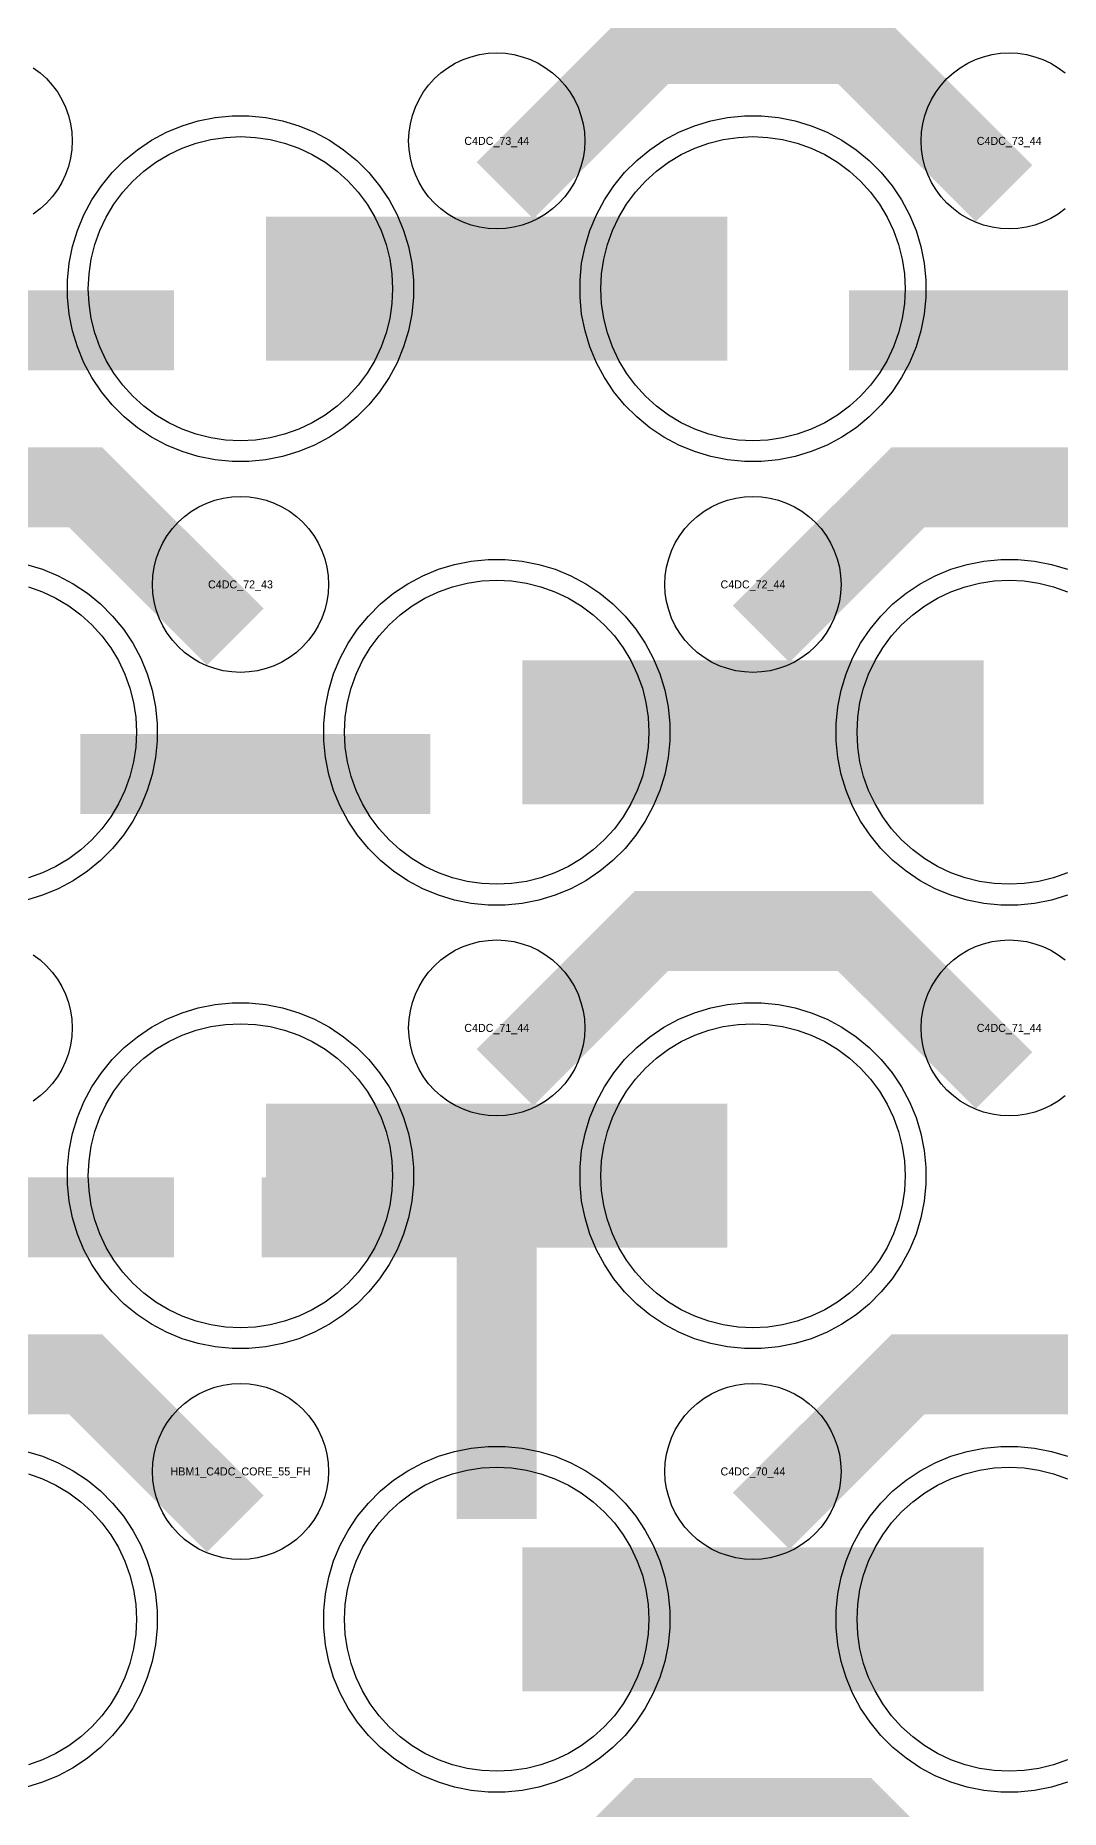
# Model space of a CAD drawing. Extents: x -11880 to 11880, y -14992 to 14992.
# Drawn here: x 1936 to 2256, y -5200 to -4645 of the extents above; entities that cross this region are included whole.
import ezdxf
from ezdxf.enums import TextEntityAlignment as Align

# ---------------------------------------------------------------- set-up
doc = ezdxf.new("R2010")
doc.units = 0
doc.header["$MEASUREMENT"] = 0
for name, color, linetype in [('GDS_775_DT_237', 138, 'CONTINUOUS'), ('RDL1_FS', 34, 'CONTINUOUS'), ('RDL_BS', 160, 'CONTINUOUS')]:
    doc.layers.add(name, color=color, linetype=linetype)

msp = doc.modelspace()

# ---------------------------------------------------------------- linework, layer by layer
at = {"layer": 'RDL1_FS', "color": 241, "true_color": 0xf7abae}
for points in [[(2000, -4771.894), (1995.343, -4771.665), (1990.732, -4770.981), (1986.209, -4769.849), (1981.819, -4768.277), (1977.605, -4766.285), (1973.605, -4763.887), (1969.86, -4761.109), (1966.406, -4757.979), (1963.276, -4754.525), (1960.498, -4750.78), (1958.1, -4746.78), (1956.108, -4742.566), (1954.536, -4738.176), (1953.404, -4733.653), (1952.72, -4729.042), (1952.491, -4724.385), (1952.72, -4719.728), (1953.404, -4715.117), (1954.536, -4710.594), (1956.108, -4706.204), (1958.1, -4701.99), (1960.498, -4697.99), (1963.276, -4694.245), (1966.406, -4690.791), (1969.86, -4687.661), (1973.605, -4684.883), (1977.605, -4682.485), (1981.819, -4680.493), (1986.209, -4678.921), (1990.732, -4677.789), (1995.343, -4677.105), (2000, -4676.876), (2004.657, -4677.105), (2009.268, -4677.789), (2013.791, -4678.921), (2018.181, -4680.493), (2022.395, -4682.485), (2026.395, -4684.883), (2030.14, -4687.661), (2033.594, -4690.791), (2036.724, -4694.245), (2039.502, -4697.99), (2041.9, -4701.99), (2043.892, -4706.204), (2045.464, -4710.594), (2046.596, -4715.117), (2047.28, -4719.728), (2047.509, -4724.385), (2047.28, -4729.042), (2046.596, -4733.653), (2045.464, -4738.176), (2043.892, -4742.566), (2041.9, -4746.78), (2039.502, -4750.78), (2036.724, -4754.525), (2033.594, -4757.979), (2030.14, -4761.109), (2026.395, -4763.887), (2022.395, -4766.285), (2018.181, -4768.277), (2013.791, -4769.849), (2009.268, -4770.981), (2004.657, -4771.665)], [(2160, -4771.894), (2155.343, -4771.665), (2150.732, -4770.981), (2146.209, -4769.849), (2141.819, -4768.277), (2137.605, -4766.285), (2133.605, -4763.887), (2129.86, -4761.109), (2126.406, -4757.979), (2123.276, -4754.525), (2120.498, -4750.78), (2118.1, -4746.78), (2116.108, -4742.566), (2114.536, -4738.176), (2113.404, -4733.653), (2112.72, -4729.042), (2112.491, -4724.385), (2112.72, -4719.728), (2113.404, -4715.117), (2114.536, -4710.594), (2116.108, -4706.204), (2118.1, -4701.99), (2120.498, -4697.99), (2123.276, -4694.245), (2126.406, -4690.791), (2129.86, -4687.661), (2133.605, -4684.883), (2137.605, -4682.485), (2141.819, -4680.493), (2146.209, -4678.921), (2150.732, -4677.789), (2155.343, -4677.105), (2160, -4676.876), (2164.657, -4677.105), (2169.268, -4677.789), (2173.791, -4678.921), (2178.181, -4680.493), (2182.395, -4682.485), (2186.395, -4684.883), (2190.14, -4687.661), (2193.594, -4690.791), (2196.724, -4694.245), (2199.502, -4697.99), (2201.9, -4701.99), (2203.892, -4706.204), (2205.464, -4710.594), (2206.596, -4715.117), (2207.28, -4719.728), (2207.509, -4724.385), (2207.28, -4729.042), (2206.596, -4733.653), (2205.464, -4738.176), (2203.892, -4742.566), (2201.9, -4746.78), (2199.502, -4750.78), (2196.724, -4754.525), (2193.594, -4757.979), (2190.14, -4761.109), (2186.395, -4763.887), (2182.395, -4766.285), (2178.181, -4768.277), (2173.791, -4769.849), (2169.268, -4770.981), (2164.657, -4771.665)], [(2080, -4910.459), (2075.343, -4910.23), (2070.732, -4909.546), (2066.209, -4908.414), (2061.819, -4906.842), (2057.605, -4904.85), (2053.605, -4902.452), (2049.86, -4899.674), (2046.406, -4896.544), (2043.276, -4893.09), (2040.498, -4889.345), (2038.1, -4885.345), (2036.108, -4881.131), (2034.536, -4876.741), (2033.404, -4872.218), (2032.72, -4867.607), (2032.491, -4862.95), (2032.72, -4858.293), (2033.404, -4853.682), (2034.536, -4849.159), (2036.108, -4844.769), (2038.1, -4840.555), (2040.498, -4836.555), (2043.276, -4832.81), (2046.406, -4829.356), (2049.86, -4826.226), (2053.605, -4823.448), (2057.605, -4821.05), (2061.819, -4819.058), (2066.209, -4817.486), (2070.732, -4816.354), (2075.343, -4815.67), (2080, -4815.441), (2084.657, -4815.67), (2089.268, -4816.354), (2093.791, -4817.486), (2098.181, -4819.058), (2102.395, -4821.05), (2106.395, -4823.448), (2110.14, -4826.226), (2113.594, -4829.356), (2116.724, -4832.81), (2119.502, -4836.555), (2121.9, -4840.555), (2123.892, -4844.769), (2125.464, -4849.159), (2126.596, -4853.682), (2127.28, -4858.293), (2127.509, -4862.95), (2127.28, -4867.607), (2126.596, -4872.218), (2125.464, -4876.741), (2123.892, -4881.131), (2121.9, -4885.345), (2119.502, -4889.345), (2116.724, -4893.09), (2113.594, -4896.544), (2110.14, -4899.674), (2106.395, -4902.452), (2102.395, -4904.85), (2098.181, -4906.842), (2093.791, -4908.414), (2089.268, -4909.546), (2084.657, -4910.23)], [(2000, -5049.024), (1995.343, -5048.795), (1990.732, -5048.111), (1986.209, -5046.979), (1981.819, -5045.407), (1977.605, -5043.415), (1973.605, -5041.017), (1969.86, -5038.239), (1966.406, -5035.109), (1963.276, -5031.655), (1960.498, -5027.91), (1958.1, -5023.91), (1956.108, -5019.696), (1954.536, -5015.306), (1953.404, -5010.783), (1952.72, -5006.172), (1952.491, -5001.515), (1952.72, -4996.858), (1953.404, -4992.247), (1954.536, -4987.724), (1956.108, -4983.334), (1958.1, -4979.12), (1960.498, -4975.12), (1963.276, -4971.375), (1966.406, -4967.921), (1969.86, -4964.791), (1973.605, -4962.013), (1977.605, -4959.615), (1981.819, -4957.623), (1986.209, -4956.051), (1990.732, -4954.919), (1995.343, -4954.235), (2000, -4954.006), (2004.657, -4954.235), (2009.268, -4954.919), (2013.791, -4956.051), (2018.181, -4957.623), (2022.395, -4959.615), (2026.395, -4962.013), (2030.14, -4964.791), (2033.594, -4967.921), (2036.724, -4971.375), (2039.502, -4975.12), (2041.9, -4979.12), (2043.892, -4983.334), (2045.464, -4987.724), (2046.596, -4992.247), (2047.28, -4996.858), (2047.509, -5001.515), (2047.28, -5006.172), (2046.596, -5010.783), (2045.464, -5015.306), (2043.892, -5019.696), (2041.9, -5023.91), (2039.502, -5027.91), (2036.724, -5031.655), (2033.594, -5035.109), (2030.14, -5038.239), (2026.395, -5041.017), (2022.395, -5043.415), (2018.181, -5045.407), (2013.791, -5046.979), (2009.268, -5048.111), (2004.657, -5048.795)], [(2160, -5049.024), (2155.343, -5048.795), (2150.732, -5048.111), (2146.209, -5046.979), (2141.819, -5045.407), (2137.605, -5043.415), (2133.605, -5041.017), (2129.86, -5038.239), (2126.406, -5035.109), (2123.276, -5031.655), (2120.498, -5027.91), (2118.1, -5023.91), (2116.108, -5019.696), (2114.536, -5015.306), (2113.404, -5010.783), (2112.72, -5006.172), (2112.491, -5001.515), (2112.72, -4996.858), (2113.404, -4992.247), (2114.536, -4987.724), (2116.108, -4983.334), (2118.1, -4979.12), (2120.498, -4975.12), (2123.276, -4971.375), (2126.406, -4967.921), (2129.86, -4964.791), (2133.605, -4962.013), (2137.605, -4959.615), (2141.819, -4957.623), (2146.209, -4956.051), (2150.732, -4954.919), (2155.343, -4954.235), (2160, -4954.006), (2164.657, -4954.235), (2169.268, -4954.919), (2173.791, -4956.051), (2178.181, -4957.623), (2182.395, -4959.615), (2186.395, -4962.013), (2190.14, -4964.791), (2193.594, -4967.921), (2196.724, -4971.375), (2199.502, -4975.12), (2201.9, -4979.12), (2203.892, -4983.334), (2205.464, -4987.724), (2206.596, -4992.247), (2207.28, -4996.858), (2207.509, -5001.515), (2207.28, -5006.172), (2206.596, -5010.783), (2205.464, -5015.306), (2203.892, -5019.696), (2201.9, -5023.91), (2199.502, -5027.91), (2196.724, -5031.655), (2193.594, -5035.109), (2190.14, -5038.239), (2186.395, -5041.017), (2182.395, -5043.415), (2178.181, -5045.407), (2173.791, -5046.979), (2169.268, -5048.111), (2164.657, -5048.795)], [(2080, -5187.589), (2075.343, -5187.36), (2070.732, -5186.676), (2066.209, -5185.544), (2061.819, -5183.972), (2057.605, -5181.98), (2053.605, -5179.582), (2049.86, -5176.804), (2046.406, -5173.674), (2043.276, -5170.22), (2040.498, -5166.475), (2038.1, -5162.475), (2036.108, -5158.261), (2034.536, -5153.871), (2033.404, -5149.348), (2032.72, -5144.737), (2032.491, -5140.08), (2032.72, -5135.423), (2033.404, -5130.812), (2034.536, -5126.289), (2036.108, -5121.899), (2038.1, -5117.685), (2040.498, -5113.685), (2043.276, -5109.94), (2046.406, -5106.486), (2049.86, -5103.356), (2053.605, -5100.578), (2057.605, -5098.18), (2061.819, -5096.188), (2066.209, -5094.616), (2070.732, -5093.484), (2075.343, -5092.8), (2080, -5092.571), (2084.657, -5092.8), (2089.268, -5093.484), (2093.791, -5094.616), (2098.181, -5096.188), (2102.395, -5098.18), (2106.395, -5100.578), (2110.14, -5103.356), (2113.594, -5106.486), (2116.724, -5109.94), (2119.502, -5113.685), (2121.9, -5117.685), (2123.892, -5121.899), (2125.464, -5126.289), (2126.596, -5130.812), (2127.28, -5135.423), (2127.509, -5140.08), (2127.28, -5144.737), (2126.596, -5149.348), (2125.464, -5153.871), (2123.892, -5158.261), (2121.9, -5162.475), (2119.502, -5166.475), (2116.724, -5170.22), (2113.594, -5173.674), (2110.14, -5176.804), (2106.395, -5179.582), (2102.395, -5181.98), (2098.181, -5183.972), (2093.791, -5185.544), (2089.268, -5186.676), (2084.657, -5187.36)]]:
    msp.add_lwpolyline(points, close=True, dxfattribs=at)
for points in [[(2008.002, -4724.385, 45, 45, 0), (2080.002, -4724.385, 45, 45, 0)], [(2080.002, -4724.385, 45, 45, 0), (2152.002, -4724.385, 45, 45, 0)], [(2088.002, -4862.95, 45, 45, 0), (2160.002, -4862.95, 45, 45, 0)], [(2160.002, -4862.95, 45, 45, 0), (2232.002, -4862.95, 45, 45, 0)], [(2008.002, -5001.515, 45, 45, 0), (2080.002, -5001.515, 45, 45, 0)], [(2080.002, -5001.515, 45, 45, 0), (2152.002, -5001.515, 45, 45, 0)], [(2088.002, -5140.08, 45, 45, 0), (2160.002, -5140.08, 45, 45, 0)], [(2160.002, -5140.08, 45, 45, 0), (2232.002, -5140.08, 45, 45, 0)]]:
    msp.add_lwpolyline(points, format="xyseb", dxfattribs=at)
for points in [[(2258.181, -4906.842), (2253.791, -4908.414), (2249.268, -4909.546), (2244.657, -4910.23), (2240, -4910.459), (2235.343, -4910.23), (2230.732, -4909.546), (2226.209, -4908.414), (2221.819, -4906.842), (2217.605, -4904.85), (2213.605, -4902.452), (2209.86, -4899.674), (2206.406, -4896.544), (2203.276, -4893.09), (2200.498, -4889.345), (2198.1, -4885.345), (2196.108, -4881.131), (2194.536, -4876.741), (2193.404, -4872.218), (2192.72, -4867.607), (2192.491, -4862.95), (2192.72, -4858.293), (2193.404, -4853.682), (2194.536, -4849.159), (2196.108, -4844.769), (2198.1, -4840.555), (2200.498, -4836.555), (2203.276, -4832.81), (2206.406, -4829.356), (2209.86, -4826.226), (2213.605, -4823.448), (2217.605, -4821.05), (2221.819, -4819.058), (2226.209, -4817.486), (2230.732, -4816.354), (2235.343, -4815.67), (2240, -4815.441), (2244.657, -4815.67), (2249.268, -4816.354), (2253.791, -4817.486), (2258.181, -4819.058)], [(1933.791, -4817.486), (1938.181, -4819.058), (1942.395, -4821.05), (1946.395, -4823.448), (1950.14, -4826.226), (1953.594, -4829.356), (1956.724, -4832.81), (1959.502, -4836.555), (1961.9, -4840.555), (1963.892, -4844.769), (1965.464, -4849.159), (1966.596, -4853.682), (1967.28, -4858.293), (1967.509, -4862.95), (1967.28, -4867.607), (1966.596, -4872.218), (1965.464, -4876.741), (1963.892, -4881.131), (1961.9, -4885.345), (1959.502, -4889.345), (1956.724, -4893.09), (1953.594, -4896.544), (1950.14, -4899.674), (1946.395, -4902.452), (1942.395, -4904.85), (1938.181, -4906.842), (1933.791, -4908.414)], [(2258.181, -5183.972), (2253.791, -5185.544), (2249.268, -5186.676), (2244.657, -5187.36), (2240, -5187.589), (2235.343, -5187.36), (2230.732, -5186.676), (2226.209, -5185.544), (2221.819, -5183.972), (2217.605, -5181.98), (2213.605, -5179.582), (2209.86, -5176.804), (2206.406, -5173.674), (2203.276, -5170.22), (2200.498, -5166.475), (2198.1, -5162.475), (2196.108, -5158.261), (2194.536, -5153.871), (2193.404, -5149.348), (2192.72, -5144.737), (2192.491, -5140.08), (2192.72, -5135.423), (2193.404, -5130.812), (2194.536, -5126.289), (2196.108, -5121.899), (2198.1, -5117.685), (2200.498, -5113.685), (2203.276, -5109.94), (2206.406, -5106.486), (2209.86, -5103.356), (2213.605, -5100.578), (2217.605, -5098.18), (2221.819, -5096.188), (2226.209, -5094.616), (2230.732, -5093.484), (2235.343, -5092.8), (2240, -5092.571), (2244.657, -5092.8), (2249.268, -5093.484), (2253.791, -5094.616), (2258.181, -5096.188)]]:
    msp.add_lwpolyline(points, dxfattribs=at)
at = {"layer": 'RDL1_FS'}
msp.add_lwpolyline([(1933.791, -5094.616), (1938.181, -5096.188), (1942.395, -5098.18), (1946.395, -5100.578), (1950.14, -5103.356), (1953.594, -5106.486), (1956.724, -5109.94), (1959.502, -5113.685), (1961.9, -5117.685), (1963.892, -5121.899), (1965.464, -5126.289), (1966.596, -5130.812), (1967.28, -5135.423), (1967.509, -5140.08), (1967.28, -5144.737), (1966.596, -5149.348), (1965.464, -5153.871), (1963.892, -5158.261), (1961.9, -5162.475), (1959.502, -5166.475), (1956.724, -5170.22), (1953.594, -5173.674), (1950.14, -5176.804), (1946.395, -5179.582), (1942.395, -5181.98), (1938.181, -5183.972), (1933.791, -5185.544)], dxfattribs=at)
at = {"layer": 'RDL_BS'}
for points in [[(2082.562, -4693.699, 25, 25, 0), (2128.377, -4647.884, 25, 25, 0), (2161.93, -4647.884, 25, 25, 0)], [(2238.401, -4694.598, 25, 25, 0), (2191.687, -4647.884, 25, 25, 0), (2161.929, -4647.884, 25, 25, 0)], [(1998.401, -4833.163, 25, 25, 0), (1951.687, -4786.449, 25, 25, 0), (1921.929, -4786.449, 25, 25, 0)], [(2162.562, -4832.264, 25, 25, 0), (2208.377, -4786.449, 25, 25, 0), (2241.93, -4786.449, 25, 25, 0)], [(2318.401, -4833.163, 25, 25, 0), (2271.687, -4786.449, 25, 25, 0), (2241.929, -4786.449, 25, 25, 0)], [(2082.562, -4970.829, 25, 25, 0), (2128.377, -4925.014, 25, 25, 0), (2161.93, -4925.014, 25, 25, 0)], [(2238.401, -4971.728, 25, 25, 0), (2191.687, -4925.014, 25, 25, 0), (2161.929, -4925.014, 25, 25, 0)], [(1998.401, -5110.293, 25, 25, 0), (1951.687, -5063.579, 25, 25, 0), (1921.929, -5063.579, 25, 25, 0)], [(2162.562, -5109.394, 25, 25, 0), (2208.377, -5063.579, 25, 25, 0), (2241.93, -5063.579, 25, 25, 0)], [(2318.401, -5110.293, 25, 25, 0), (2271.687, -5063.579, 25, 25, 0), (2241.929, -5063.579, 25, 25, 0)], [(1754.397, -5152.58, 25, 25, 0), (1932.5, -5152.58, 25, 25, 0)], [(2082.562, -5247.959, 25, 25, 0), (2128.377, -5202.144, 25, 25, 0), (2161.93, -5202.144, 25, 25, 0)], [(2238.401, -5248.858, 25, 25, 0), (2191.687, -5202.144, 25, 25, 0), (2161.929, -5202.144, 25, 25, 0)]]:
    msp.add_lwpolyline(points, format="xyseb", dxfattribs=at)
for points in [[(1935.28, -4655.34), (1937.443, -4656.943), (1939.442, -4658.755), (1941.254, -4660.754), (1942.857, -4662.917), (1944.25, -4665.241), (1945.402, -4667.678), (1946.309, -4670.213), (1946.966, -4672.832), (1947.362, -4675.504), (1947.494, -4678.197), (1947.362, -4680.89), (1946.966, -4683.562), (1946.309, -4686.181), (1945.402, -4688.716), (1944.25, -4691.153), (1942.857, -4693.477), (1941.254, -4695.64), (1939.442, -4697.639), (1937.443, -4699.451), (1935.28, -4701.054)], [(2257.443, -4699.451), (2255.28, -4701.054), (2252.956, -4702.447), (2250.519, -4703.599), (2247.984, -4704.506), (2245.365, -4705.163), (2242.693, -4705.559), (2240, -4705.691), (2237.307, -4705.559), (2234.635, -4705.163), (2232.016, -4704.506), (2229.481, -4703.599), (2227.044, -4702.447), (2224.72, -4701.054), (2222.557, -4699.451), (2220.558, -4697.639), (2218.746, -4695.64), (2217.143, -4693.477), (2215.75, -4691.153), (2214.598, -4688.716), (2213.691, -4686.181), (2213.034, -4683.562), (2212.638, -4680.89), (2212.506, -4678.197), (2212.638, -4675.504), (2213.034, -4672.832), (2213.691, -4670.213), (2214.598, -4667.678), (2215.75, -4665.241), (2217.143, -4662.917), (2218.746, -4660.754), (2220.558, -4658.755), (2222.557, -4656.943), (2224.72, -4655.34), (2227.044, -4653.947), (2229.481, -4652.795), (2232.016, -4651.888), (2234.635, -4651.231), (2237.307, -4650.835), (2240, -4650.703), (2242.693, -4650.835), (2245.365, -4651.231), (2247.984, -4651.888), (2250.519, -4652.795), (2252.956, -4653.947), (2255.28, -4655.34), (2257.443, -4656.943)], [(1935.28, -4932.47), (1937.443, -4934.073), (1939.442, -4935.885), (1941.254, -4937.884), (1942.857, -4940.047), (1944.25, -4942.371), (1945.402, -4944.808), (1946.309, -4947.343), (1946.966, -4949.962), (1947.362, -4952.634), (1947.494, -4955.327), (1947.362, -4958.02), (1946.966, -4960.692), (1946.309, -4963.311), (1945.402, -4965.846), (1944.25, -4968.283), (1942.857, -4970.607), (1941.254, -4972.77), (1939.442, -4974.769), (1937.443, -4976.581), (1935.28, -4978.184)], [(2257.443, -4976.581), (2255.28, -4978.184), (2252.956, -4979.577), (2250.519, -4980.729), (2247.984, -4981.636), (2245.365, -4982.293), (2242.693, -4982.689), (2240, -4982.821), (2237.307, -4982.689), (2234.635, -4982.293), (2232.016, -4981.636), (2229.481, -4980.729), (2227.044, -4979.577), (2224.72, -4978.184), (2222.557, -4976.581), (2220.558, -4974.769), (2218.746, -4972.77), (2217.143, -4970.607), (2215.75, -4968.283), (2214.598, -4965.846), (2213.691, -4963.311), (2213.034, -4960.692), (2212.638, -4958.02), (2212.506, -4955.327), (2212.638, -4952.634), (2213.034, -4949.962), (2213.691, -4947.343), (2214.598, -4944.808), (2215.75, -4942.371), (2217.143, -4940.047), (2218.746, -4937.884), (2220.558, -4935.885), (2222.557, -4934.073), (2224.72, -4932.47), (2227.044, -4931.077), (2229.481, -4929.925), (2232.016, -4929.018), (2234.635, -4928.361), (2237.307, -4927.965), (2240, -4927.833), (2242.693, -4927.965), (2245.365, -4928.361), (2247.984, -4929.018), (2250.519, -4929.925), (2252.956, -4931.077), (2255.28, -4932.47), (2257.443, -4934.073)], [(1933.165, -5087.643), (1938.205, -5089.174), (1943.115, -5091.205), (1947.777, -5093.697), (1952.191, -5096.644), (1956.292, -5100.006), (1960.074, -5103.788), (1963.436, -5107.889), (1966.383, -5112.303), (1968.875, -5116.965), (1970.906, -5121.875), (1972.437, -5126.915), (1973.483, -5132.142), (1974, -5137.436), (1974, -5142.724), (1973.483, -5148.018), (1972.437, -5153.245), (1970.906, -5158.285), (1968.875, -5163.195), (1966.383, -5167.857), (1963.436, -5172.271), (1960.074, -5176.372), (1956.292, -5180.154), (1952.191, -5183.516), (1947.777, -5186.463), (1943.115, -5188.955), (1938.205, -5190.986), (1933.165, -5192.517)]]:
    msp.add_lwpolyline(points, dxfattribs=at)
for points in [[(2080, -4705.691), (2077.307, -4705.559), (2074.635, -4705.163), (2072.016, -4704.506), (2069.481, -4703.599), (2067.044, -4702.447), (2064.72, -4701.054), (2062.557, -4699.451), (2060.558, -4697.639), (2058.746, -4695.64), (2057.143, -4693.477), (2055.75, -4691.153), (2054.598, -4688.716), (2053.691, -4686.181), (2053.034, -4683.562), (2052.638, -4680.89), (2052.506, -4678.197), (2052.638, -4675.504), (2053.034, -4672.832), (2053.691, -4670.213), (2054.598, -4667.678), (2055.75, -4665.241), (2057.143, -4662.917), (2058.746, -4660.754), (2060.558, -4658.755), (2062.557, -4656.943), (2064.72, -4655.34), (2067.044, -4653.947), (2069.481, -4652.795), (2072.016, -4651.888), (2074.635, -4651.231), (2077.307, -4650.835), (2080, -4650.703), (2082.693, -4650.835), (2085.365, -4651.231), (2087.984, -4651.888), (2090.519, -4652.795), (2092.956, -4653.947), (2095.28, -4655.34), (2097.443, -4656.943), (2099.442, -4658.755), (2101.254, -4660.754), (2102.857, -4662.917), (2104.25, -4665.241), (2105.402, -4667.678), (2106.309, -4670.213), (2106.966, -4672.832), (2107.362, -4675.504), (2107.494, -4678.197), (2107.362, -4680.89), (2106.966, -4683.562), (2106.309, -4686.181), (2105.402, -4688.716), (2104.25, -4691.153), (2102.857, -4693.477), (2101.254, -4695.64), (2099.442, -4697.639), (2097.443, -4699.451), (2095.28, -4701.054), (2092.956, -4702.447), (2090.519, -4703.599), (2087.984, -4704.506), (2085.365, -4705.163), (2082.693, -4705.559)], [(2000, -4844.256), (1997.307, -4844.124), (1994.635, -4843.728), (1992.016, -4843.071), (1989.481, -4842.164), (1987.044, -4841.012), (1984.72, -4839.619), (1982.557, -4838.016), (1980.558, -4836.204), (1978.746, -4834.205), (1977.143, -4832.042), (1975.75, -4829.718), (1974.598, -4827.281), (1973.691, -4824.746), (1973.034, -4822.127), (1972.638, -4819.455), (1972.506, -4816.762), (1972.638, -4814.069), (1973.034, -4811.397), (1973.691, -4808.778), (1974.598, -4806.243), (1975.75, -4803.806), (1977.143, -4801.482), (1978.746, -4799.319), (1980.558, -4797.32), (1982.557, -4795.508), (1984.72, -4793.905), (1987.044, -4792.512), (1989.481, -4791.36), (1992.016, -4790.453), (1994.635, -4789.796), (1997.307, -4789.4), (2000, -4789.268), (2002.693, -4789.4), (2005.365, -4789.796), (2007.984, -4790.453), (2010.519, -4791.36), (2012.956, -4792.512), (2015.28, -4793.905), (2017.443, -4795.508), (2019.442, -4797.32), (2021.254, -4799.319), (2022.857, -4801.482), (2024.25, -4803.806), (2025.402, -4806.243), (2026.309, -4808.778), (2026.966, -4811.397), (2027.362, -4814.069), (2027.494, -4816.762), (2027.362, -4819.455), (2026.966, -4822.127), (2026.309, -4824.746), (2025.402, -4827.281), (2024.25, -4829.718), (2022.857, -4832.042), (2021.254, -4834.205), (2019.442, -4836.204), (2017.443, -4838.016), (2015.28, -4839.619), (2012.956, -4841.012), (2010.519, -4842.164), (2007.984, -4843.071), (2005.365, -4843.728), (2002.693, -4844.124)], [(2160, -4844.256), (2157.307, -4844.124), (2154.635, -4843.728), (2152.016, -4843.071), (2149.481, -4842.164), (2147.044, -4841.012), (2144.72, -4839.619), (2142.557, -4838.016), (2140.558, -4836.204), (2138.746, -4834.205), (2137.143, -4832.042), (2135.75, -4829.718), (2134.598, -4827.281), (2133.691, -4824.746), (2133.034, -4822.127), (2132.638, -4819.455), (2132.506, -4816.762), (2132.638, -4814.069), (2133.034, -4811.397), (2133.691, -4808.778), (2134.598, -4806.243), (2135.75, -4803.806), (2137.143, -4801.482), (2138.746, -4799.319), (2140.558, -4797.32), (2142.557, -4795.508), (2144.72, -4793.905), (2147.044, -4792.512), (2149.481, -4791.36), (2152.016, -4790.453), (2154.635, -4789.796), (2157.307, -4789.4), (2160, -4789.268), (2162.693, -4789.4), (2165.365, -4789.796), (2167.984, -4790.453), (2170.519, -4791.36), (2172.956, -4792.512), (2175.28, -4793.905), (2177.443, -4795.508), (2179.442, -4797.32), (2181.254, -4799.319), (2182.857, -4801.482), (2184.25, -4803.806), (2185.402, -4806.243), (2186.309, -4808.778), (2186.966, -4811.397), (2187.362, -4814.069), (2187.494, -4816.762), (2187.362, -4819.455), (2186.966, -4822.127), (2186.309, -4824.746), (2185.402, -4827.281), (2184.25, -4829.718), (2182.857, -4832.042), (2181.254, -4834.205), (2179.442, -4836.204), (2177.443, -4838.016), (2175.28, -4839.619), (2172.956, -4841.012), (2170.519, -4842.164), (2167.984, -4843.071), (2165.365, -4843.728), (2162.693, -4844.124)], [(2080, -4982.821), (2077.307, -4982.689), (2074.635, -4982.293), (2072.016, -4981.636), (2069.481, -4980.729), (2067.044, -4979.577), (2064.72, -4978.184), (2062.557, -4976.581), (2060.558, -4974.769), (2058.746, -4972.77), (2057.143, -4970.607), (2055.75, -4968.283), (2054.598, -4965.846), (2053.691, -4963.311), (2053.034, -4960.692), (2052.638, -4958.02), (2052.506, -4955.327), (2052.638, -4952.634), (2053.034, -4949.962), (2053.691, -4947.343), (2054.598, -4944.808), (2055.75, -4942.371), (2057.143, -4940.047), (2058.746, -4937.884), (2060.558, -4935.885), (2062.557, -4934.073), (2064.72, -4932.47), (2067.044, -4931.077), (2069.481, -4929.925), (2072.016, -4929.018), (2074.635, -4928.361), (2077.307, -4927.965), (2080, -4927.833), (2082.693, -4927.965), (2085.365, -4928.361), (2087.984, -4929.018), (2090.519, -4929.925), (2092.956, -4931.077), (2095.28, -4932.47), (2097.443, -4934.073), (2099.442, -4935.885), (2101.254, -4937.884), (2102.857, -4940.047), (2104.25, -4942.371), (2105.402, -4944.808), (2106.309, -4947.343), (2106.966, -4949.962), (2107.362, -4952.634), (2107.494, -4955.327), (2107.362, -4958.02), (2106.966, -4960.692), (2106.309, -4963.311), (2105.402, -4965.846), (2104.25, -4968.283), (2102.857, -4970.607), (2101.254, -4972.77), (2099.442, -4974.769), (2097.443, -4976.581), (2095.28, -4978.184), (2092.956, -4979.577), (2090.519, -4980.729), (2087.984, -4981.636), (2085.365, -4982.293), (2082.693, -4982.689)], [(2000, -5121.386), (1997.307, -5121.254), (1994.635, -5120.858), (1992.016, -5120.201), (1989.481, -5119.294), (1987.044, -5118.142), (1984.72, -5116.749), (1982.557, -5115.146), (1980.558, -5113.334), (1978.746, -5111.335), (1977.143, -5109.172), (1975.75, -5106.848), (1974.598, -5104.411), (1973.691, -5101.876), (1973.034, -5099.257), (1972.638, -5096.585), (1972.506, -5093.892), (1972.638, -5091.199), (1973.034, -5088.527), (1973.691, -5085.908), (1974.598, -5083.373), (1975.75, -5080.936), (1977.143, -5078.612), (1978.746, -5076.449), (1980.558, -5074.45), (1982.557, -5072.638), (1984.72, -5071.035), (1987.044, -5069.642), (1989.481, -5068.49), (1992.016, -5067.583), (1994.635, -5066.926), (1997.307, -5066.53), (2000, -5066.398), (2002.693, -5066.53), (2005.365, -5066.926), (2007.984, -5067.583), (2010.519, -5068.49), (2012.956, -5069.642), (2015.28, -5071.035), (2017.443, -5072.638), (2019.442, -5074.45), (2021.254, -5076.449), (2022.857, -5078.612), (2024.25, -5080.936), (2025.402, -5083.373), (2026.309, -5085.908), (2026.966, -5088.527), (2027.362, -5091.199), (2027.494, -5093.892), (2027.362, -5096.585), (2026.966, -5099.257), (2026.309, -5101.876), (2025.402, -5104.411), (2024.25, -5106.848), (2022.857, -5109.172), (2021.254, -5111.335), (2019.442, -5113.334), (2017.443, -5115.146), (2015.28, -5116.749), (2012.956, -5118.142), (2010.519, -5119.294), (2007.984, -5120.201), (2005.365, -5120.858), (2002.693, -5121.254)], [(2160, -5121.386), (2157.307, -5121.254), (2154.635, -5120.858), (2152.016, -5120.201), (2149.481, -5119.294), (2147.044, -5118.142), (2144.72, -5116.749), (2142.557, -5115.146), (2140.558, -5113.334), (2138.746, -5111.335), (2137.143, -5109.172), (2135.75, -5106.848), (2134.598, -5104.411), (2133.691, -5101.876), (2133.034, -5099.257), (2132.638, -5096.585), (2132.506, -5093.892), (2132.638, -5091.199), (2133.034, -5088.527), (2133.691, -5085.908), (2134.598, -5083.373), (2135.75, -5080.936), (2137.143, -5078.612), (2138.746, -5076.449), (2140.558, -5074.45), (2142.557, -5072.638), (2144.72, -5071.035), (2147.044, -5069.642), (2149.481, -5068.49), (2152.016, -5067.583), (2154.635, -5066.926), (2157.307, -5066.53), (2160, -5066.398), (2162.693, -5066.53), (2165.365, -5066.926), (2167.984, -5067.583), (2170.519, -5068.49), (2172.956, -5069.642), (2175.28, -5071.035), (2177.443, -5072.638), (2179.442, -5074.45), (2181.254, -5076.449), (2182.857, -5078.612), (2184.25, -5080.936), (2185.402, -5083.373), (2186.309, -5085.908), (2186.966, -5088.527), (2187.362, -5091.199), (2187.494, -5093.892), (2187.362, -5096.585), (2186.966, -5099.257), (2186.309, -5101.876), (2185.402, -5104.411), (2184.25, -5106.848), (2182.857, -5109.172), (2181.254, -5111.335), (2179.442, -5113.334), (2177.443, -5115.146), (2175.28, -5116.749), (2172.956, -5118.142), (2170.519, -5119.294), (2167.984, -5120.201), (2165.365, -5120.858), (2162.693, -5121.254)]]:
    msp.add_lwpolyline(points, close=True, dxfattribs=at)
at = {"layer": 'RDL_BS', "color": 241, "true_color": 0xf7abae}
for points in [[(1997.356, -4778.385), (1992.062, -4777.868), (1986.835, -4776.822), (1981.795, -4775.291), (1976.885, -4773.26), (1972.223, -4770.768), (1967.809, -4767.821), (1963.708, -4764.459), (1959.926, -4760.677), (1956.564, -4756.576), (1953.617, -4752.162), (1951.125, -4747.5), (1949.094, -4742.59), (1947.563, -4737.55), (1946.517, -4732.323), (1946, -4727.029), (1946, -4721.741), (1946.517, -4716.447), (1947.563, -4711.22), (1949.094, -4706.18), (1951.125, -4701.27), (1953.617, -4696.608), (1956.564, -4692.194), (1959.926, -4688.093), (1963.708, -4684.311), (1967.809, -4680.949), (1972.223, -4678.002), (1976.885, -4675.51), (1981.795, -4673.479), (1986.835, -4671.948), (1992.062, -4670.902), (1997.356, -4670.385), (2002.644, -4670.385), (2007.938, -4670.902), (2013.165, -4671.948), (2018.205, -4673.479), (2023.115, -4675.51), (2027.777, -4678.002), (2032.191, -4680.949), (2036.292, -4684.311), (2040.074, -4688.093), (2043.436, -4692.194), (2046.383, -4696.608), (2048.875, -4701.27), (2050.906, -4706.18), (2052.437, -4711.22), (2053.483, -4716.447), (2054, -4721.741), (2054, -4727.029), (2053.483, -4732.323), (2052.437, -4737.55), (2050.906, -4742.59), (2048.875, -4747.5), (2046.383, -4752.162), (2043.436, -4756.576), (2040.074, -4760.677), (2036.292, -4764.459), (2032.191, -4767.821), (2027.777, -4770.768), (2023.115, -4773.26), (2018.205, -4775.291), (2013.165, -4776.822), (2007.938, -4777.868), (2002.644, -4778.385)], [(2157.356, -4778.385), (2152.062, -4777.868), (2146.835, -4776.822), (2141.795, -4775.291), (2136.885, -4773.26), (2132.223, -4770.768), (2127.809, -4767.821), (2123.708, -4764.459), (2119.926, -4760.677), (2116.564, -4756.576), (2113.617, -4752.162), (2111.125, -4747.5), (2109.094, -4742.59), (2107.563, -4737.55), (2106.517, -4732.323), (2106, -4727.029), (2106, -4721.741), (2106.517, -4716.447), (2107.563, -4711.22), (2109.094, -4706.18), (2111.125, -4701.27), (2113.617, -4696.608), (2116.564, -4692.194), (2119.926, -4688.093), (2123.708, -4684.311), (2127.809, -4680.949), (2132.223, -4678.002), (2136.885, -4675.51), (2141.795, -4673.479), (2146.835, -4671.948), (2152.062, -4670.902), (2157.356, -4670.385), (2162.644, -4670.385), (2167.938, -4670.902), (2173.165, -4671.948), (2178.205, -4673.479), (2183.115, -4675.51), (2187.777, -4678.002), (2192.191, -4680.949), (2196.292, -4684.311), (2200.074, -4688.093), (2203.436, -4692.194), (2206.383, -4696.608), (2208.875, -4701.27), (2210.906, -4706.18), (2212.437, -4711.22), (2213.483, -4716.447), (2214, -4721.741), (2214, -4727.029), (2213.483, -4732.323), (2212.437, -4737.55), (2210.906, -4742.59), (2208.875, -4747.5), (2206.383, -4752.162), (2203.436, -4756.576), (2200.074, -4760.677), (2196.292, -4764.459), (2192.191, -4767.821), (2187.777, -4770.768), (2183.115, -4773.26), (2178.205, -4775.291), (2173.165, -4776.822), (2167.938, -4777.868), (2162.644, -4778.385)], [(2077.356, -4916.95), (2072.062, -4916.433), (2066.835, -4915.387), (2061.795, -4913.856), (2056.885, -4911.825), (2052.223, -4909.333), (2047.809, -4906.386), (2043.708, -4903.024), (2039.926, -4899.242), (2036.564, -4895.141), (2033.617, -4890.727), (2031.125, -4886.065), (2029.094, -4881.155), (2027.563, -4876.115), (2026.517, -4870.888), (2026, -4865.594), (2026, -4860.306), (2026.517, -4855.012), (2027.563, -4849.785), (2029.094, -4844.745), (2031.125, -4839.835), (2033.617, -4835.173), (2036.564, -4830.759), (2039.926, -4826.658), (2043.708, -4822.876), (2047.809, -4819.514), (2052.223, -4816.567), (2056.885, -4814.075), (2061.795, -4812.044), (2066.835, -4810.513), (2072.062, -4809.467), (2077.356, -4808.95), (2082.644, -4808.95), (2087.938, -4809.467), (2093.165, -4810.513), (2098.205, -4812.044), (2103.115, -4814.075), (2107.777, -4816.567), (2112.191, -4819.514), (2116.292, -4822.876), (2120.074, -4826.658), (2123.436, -4830.759), (2126.383, -4835.173), (2128.875, -4839.835), (2130.906, -4844.745), (2132.437, -4849.785), (2133.483, -4855.012), (2134, -4860.306), (2134, -4865.594), (2133.483, -4870.888), (2132.437, -4876.115), (2130.906, -4881.155), (2128.875, -4886.065), (2126.383, -4890.727), (2123.436, -4895.141), (2120.074, -4899.242), (2116.292, -4903.024), (2112.191, -4906.386), (2107.777, -4909.333), (2103.115, -4911.825), (2098.205, -4913.856), (2093.165, -4915.387), (2087.938, -4916.433), (2082.644, -4916.95)], [(1997.356, -5055.515), (1992.062, -5054.998), (1986.835, -5053.952), (1981.795, -5052.421), (1976.885, -5050.39), (1972.223, -5047.898), (1967.809, -5044.951), (1963.708, -5041.589), (1959.926, -5037.807), (1956.564, -5033.706), (1953.617, -5029.292), (1951.125, -5024.63), (1949.094, -5019.72), (1947.563, -5014.68), (1946.517, -5009.453), (1946, -5004.159), (1946, -4998.871), (1946.517, -4993.577), (1947.563, -4988.35), (1949.094, -4983.31), (1951.125, -4978.4), (1953.617, -4973.738), (1956.564, -4969.324), (1959.926, -4965.223), (1963.708, -4961.441), (1967.809, -4958.079), (1972.223, -4955.132), (1976.885, -4952.64), (1981.795, -4950.609), (1986.835, -4949.078), (1992.062, -4948.032), (1997.356, -4947.515), (2002.644, -4947.515), (2007.938, -4948.032), (2013.165, -4949.078), (2018.205, -4950.609), (2023.115, -4952.64), (2027.777, -4955.132), (2032.191, -4958.079), (2036.292, -4961.441), (2040.074, -4965.223), (2043.436, -4969.324), (2046.383, -4973.738), (2048.875, -4978.4), (2050.906, -4983.31), (2052.437, -4988.35), (2053.483, -4993.577), (2054, -4998.871), (2054, -5004.159), (2053.483, -5009.453), (2052.437, -5014.68), (2050.906, -5019.72), (2048.875, -5024.63), (2046.383, -5029.292), (2043.436, -5033.706), (2040.074, -5037.807), (2036.292, -5041.589), (2032.191, -5044.951), (2027.777, -5047.898), (2023.115, -5050.39), (2018.205, -5052.421), (2013.165, -5053.952), (2007.938, -5054.998), (2002.644, -5055.515)], [(2157.356, -5055.515), (2152.062, -5054.998), (2146.835, -5053.952), (2141.795, -5052.421), (2136.885, -5050.39), (2132.223, -5047.898), (2127.809, -5044.951), (2123.708, -5041.589), (2119.926, -5037.807), (2116.564, -5033.706), (2113.617, -5029.292), (2111.125, -5024.63), (2109.094, -5019.72), (2107.563, -5014.68), (2106.517, -5009.453), (2106, -5004.159), (2106, -4998.871), (2106.517, -4993.577), (2107.563, -4988.35), (2109.094, -4983.31), (2111.125, -4978.4), (2113.617, -4973.738), (2116.564, -4969.324), (2119.926, -4965.223), (2123.708, -4961.441), (2127.809, -4958.079), (2132.223, -4955.132), (2136.885, -4952.64), (2141.795, -4950.609), (2146.835, -4949.078), (2152.062, -4948.032), (2157.356, -4947.515), (2162.644, -4947.515), (2167.938, -4948.032), (2173.165, -4949.078), (2178.205, -4950.609), (2183.115, -4952.64), (2187.777, -4955.132), (2192.191, -4958.079), (2196.292, -4961.441), (2200.074, -4965.223), (2203.436, -4969.324), (2206.383, -4973.738), (2208.875, -4978.4), (2210.906, -4983.31), (2212.437, -4988.35), (2213.483, -4993.577), (2214, -4998.871), (2214, -5004.159), (2213.483, -5009.453), (2212.437, -5014.68), (2210.906, -5019.72), (2208.875, -5024.63), (2206.383, -5029.292), (2203.436, -5033.706), (2200.074, -5037.807), (2196.292, -5041.589), (2192.191, -5044.951), (2187.777, -5047.898), (2183.115, -5050.39), (2178.205, -5052.421), (2173.165, -5053.952), (2167.938, -5054.998), (2162.644, -5055.515)], [(2077.356, -5194.08), (2072.062, -5193.563), (2066.835, -5192.517), (2061.795, -5190.986), (2056.885, -5188.955), (2052.223, -5186.463), (2047.809, -5183.516), (2043.708, -5180.154), (2039.926, -5176.372), (2036.564, -5172.271), (2033.617, -5167.857), (2031.125, -5163.195), (2029.094, -5158.285), (2027.563, -5153.245), (2026.517, -5148.018), (2026, -5142.724), (2026, -5137.436), (2026.517, -5132.142), (2027.563, -5126.915), (2029.094, -5121.875), (2031.125, -5116.965), (2033.617, -5112.303), (2036.564, -5107.889), (2039.926, -5103.788), (2043.708, -5100.006), (2047.809, -5096.644), (2052.223, -5093.697), (2056.885, -5091.205), (2061.795, -5089.174), (2066.835, -5087.643), (2072.062, -5086.597), (2077.356, -5086.08), (2082.644, -5086.08), (2087.938, -5086.597), (2093.165, -5087.643), (2098.205, -5089.174), (2103.115, -5091.205), (2107.777, -5093.697), (2112.191, -5096.644), (2116.292, -5100.006), (2120.074, -5103.788), (2123.436, -5107.889), (2126.383, -5112.303), (2128.875, -5116.965), (2130.906, -5121.875), (2132.437, -5126.915), (2133.483, -5132.142), (2134, -5137.436), (2134, -5142.724), (2133.483, -5148.018), (2132.437, -5153.245), (2130.906, -5158.285), (2128.875, -5163.195), (2126.383, -5167.857), (2123.436, -5172.271), (2120.074, -5176.372), (2116.292, -5180.154), (2112.191, -5183.516), (2107.777, -5186.463), (2103.115, -5188.955), (2098.205, -5190.986), (2093.165, -5192.517), (2087.938, -5193.563), (2082.644, -5194.08)]]:
    msp.add_lwpolyline(points, close=True, dxfattribs=at)
for points in [[(1870.016, -4737.398, 25, 25, 0), (1979.281, -4737.398, 25, 25, 0)], [(2190.016, -4737.398, 25, 25, 0), (2299.281, -4737.398, 25, 25, 0)], [(1950.016, -4875.963, 25, 25, 0), (2059.281, -4875.963, 25, 25, 0)], [(2080, -5108.805, 25, 25, 0), (2080, -5002.028, 25, 25, 0)], [(1870.016, -5014.528, 25, 25, 0), (1979.281, -5014.528, 25, 25, 0)], [(2092.5, -5014.528, 25, 25, 0), (2006.667, -5014.528, 25, 25, 0)], [(2052.944, -5014.528, 25, 25, 0), (2011.74, -5014.528, 25, 25, 0)], [(2080, -5032.497, 25, 25, 0), (2080, -5078.117, 25, 25, 0)]]:
    msp.add_lwpolyline(points, format="xyseb", dxfattribs=at)
for points in [[(1933.165, -4810.513), (1938.205, -4812.044), (1943.115, -4814.075), (1947.777, -4816.567), (1952.191, -4819.514), (1956.292, -4822.876), (1960.074, -4826.658), (1963.436, -4830.759), (1966.383, -4835.173), (1968.875, -4839.835), (1970.906, -4844.745), (1972.437, -4849.785), (1973.483, -4855.012), (1974, -4860.306), (1974, -4865.594), (1973.483, -4870.888), (1972.437, -4876.115), (1970.906, -4881.155), (1968.875, -4886.065), (1966.383, -4890.727), (1963.436, -4895.141), (1960.074, -4899.242), (1956.292, -4903.024), (1952.191, -4906.386), (1947.777, -4909.333), (1943.115, -4911.825), (1938.205, -4913.856), (1933.165, -4915.387)], [(2258.205, -4913.856), (2253.165, -4915.387), (2247.938, -4916.433), (2242.644, -4916.95), (2237.356, -4916.95), (2232.062, -4916.433), (2226.835, -4915.387), (2221.795, -4913.856), (2216.885, -4911.825), (2212.223, -4909.333), (2207.809, -4906.386), (2203.708, -4903.024), (2199.926, -4899.242), (2196.564, -4895.141), (2193.617, -4890.727), (2191.125, -4886.065), (2189.094, -4881.155), (2187.563, -4876.115), (2186.517, -4870.888), (2186, -4865.594), (2186, -4860.306), (2186.517, -4855.012), (2187.563, -4849.785), (2189.094, -4844.745), (2191.125, -4839.835), (2193.617, -4835.173), (2196.564, -4830.759), (2199.926, -4826.658), (2203.708, -4822.876), (2207.809, -4819.514), (2212.223, -4816.567), (2216.885, -4814.075), (2221.795, -4812.044), (2226.835, -4810.513), (2232.062, -4809.467), (2237.356, -4808.95), (2242.644, -4808.95), (2247.938, -4809.467), (2253.165, -4810.513), (2258.205, -4812.044)], [(2258.205, -5190.986), (2253.165, -5192.517), (2247.938, -5193.563), (2242.644, -5194.08), (2237.356, -5194.08), (2232.062, -5193.563), (2226.835, -5192.517), (2221.795, -5190.986), (2216.885, -5188.955), (2212.223, -5186.463), (2207.809, -5183.516), (2203.708, -5180.154), (2199.926, -5176.372), (2196.564, -5172.271), (2193.617, -5167.857), (2191.125, -5163.195), (2189.094, -5158.285), (2187.563, -5153.245), (2186.517, -5148.018), (2186, -5142.724), (2186, -5137.436), (2186.517, -5132.142), (2187.563, -5126.915), (2189.094, -5121.875), (2191.125, -5116.965), (2193.617, -5112.303), (2196.564, -5107.889), (2199.926, -5103.788), (2203.708, -5100.006), (2207.809, -5096.644), (2212.223, -5093.697), (2216.885, -5091.205), (2221.795, -5089.174), (2226.835, -5087.643), (2232.062, -5086.597), (2237.356, -5086.08), (2242.644, -5086.08), (2247.938, -5086.597), (2253.165, -5087.643), (2258.205, -5089.174)]]:
    msp.add_lwpolyline(points, dxfattribs=at)

# ---------------------------------------------------------------- texts
at = {"layer": 'GDS_775_DT_237'}
for s, p in [('C4DC_73_44', (2080, -4678.197)), ('C4DC_73_44', (2080, -4678.197)), ('C4DC_73_44', (2240, -4678.197)), ('C4DC_73_44', (2240, -4678.197)), ('C4DC_72_43', (2000, -4816.762)), ('C4DC_72_43', (2000, -4816.762)), ('C4DC_72_44', (2160, -4816.762)), ('C4DC_72_44', (2160, -4816.762)), ('C4DC_71_44', (2080, -4955.327)), ('C4DC_71_44', (2080, -4955.327)), ('C4DC_71_44', (2240, -4955.327)), ('C4DC_71_44', (2240, -4955.327)), ('HBM1_C4DC_CORE_55_FH', (2000, -5093.892)), ('HBM1_C4DC_CORE_55_FH', (2000, -5093.892)), ('C4DC_70_44', (2160, -5093.892)), ('C4DC_70_44', (2160, -5093.892))]:
    msp.add_text(s, height=2.5, dxfattribs=at).set_placement(p, align=Align.MIDDLE_CENTER)

doc.saveas('drawing.dxf')
